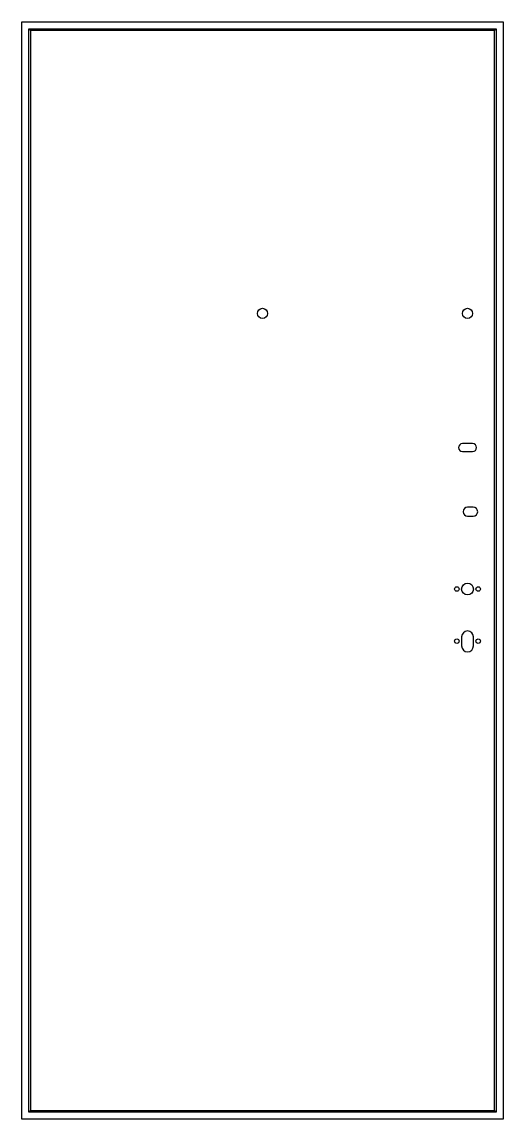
# Model space of a CAD drawing. Header units: millimetres. Extents: x -288 to 568, y -867 to 1083.
import ezdxf

# ---------------------------------------------------------------- set-up
doc = ezdxf.new("R2010")
doc.units = ezdxf.units.MM

msp = doc.modelspace()

# ---------------------------------------------------------------- linework, layer by layer
at = {"color": 7, "linetype": 'Continuous', "lineweight": 25}
for p, q in [((-288.3, 1082.95), (567.7, 1082.95)), ((-288.3, -867.05), (-288.3, 1082.95)), ((567.7, 1082.95), (567.7, -867.05)), ((-276.3, -855.05), (-276.3, 1070.95)), ((-273.3, 1067.95), (-276.3, 1070.95)), ((-276.3, 1070.95), (555.7, 1070.95)), ((552.7, 1067.95), (-273.3, 1067.95)), ((-273.3, 1067.95), (-273.3, -852.05)), ((555.7, 1070.95), (552.7, 1067.95)), ((552.7, -852.05), (552.7, 1067.95)), ((555.7, 1070.95), (555.7, -855.05)), ((513.5, 333.45), (495.5, 333.45)), ((495.5, 319.45), (513.5, 319.45)), ((514.5, 220.45), (504.5, 220.45)), ((504.5, 204.45), (514.5, 204.45)), ((494, -10.05), (494, -26.05)), ((515, -26.05), (515, -10.05)), ((-273.3, -852.05), (-276.3, -855.05)), ((555.7, -855.05), (-276.3, -855.05)), ((-273.3, -852.05), (552.7, -852.05)), ((555.7, -855.05), (552.7, -852.05)), ((567.7, -867.05), (-288.3, -867.05))]:
    msp.add_line(p, q, dxfattribs=at)
for centre, radius in [((139.7, 564.95), 9), ((504.5, 564.95), 9), ((485.5, 74.95), 4), ((504.5, 74.95), 10.5), ((523.5, 74.95), 4), ((485.5, -17.55), 4), ((523.5, -17.55), 4)]:
    msp.add_circle(centre, radius, dxfattribs=at)
for centre, radius, start, end in [((495.5, 326.45), 7, 90, 270), ((513.5, 326.45), 7, 270, 90), ((504.5, 212.45), 8, 90, 270), ((514.5, 212.45), 8, 270, 90), ((504.5, -10.05), 10.5, 0, 180), ((504.5, -26.05), 10.5, 180, 0)]:
    msp.add_arc(centre, radius, start, end, dxfattribs=at)

doc.saveas('drawing.dxf')
